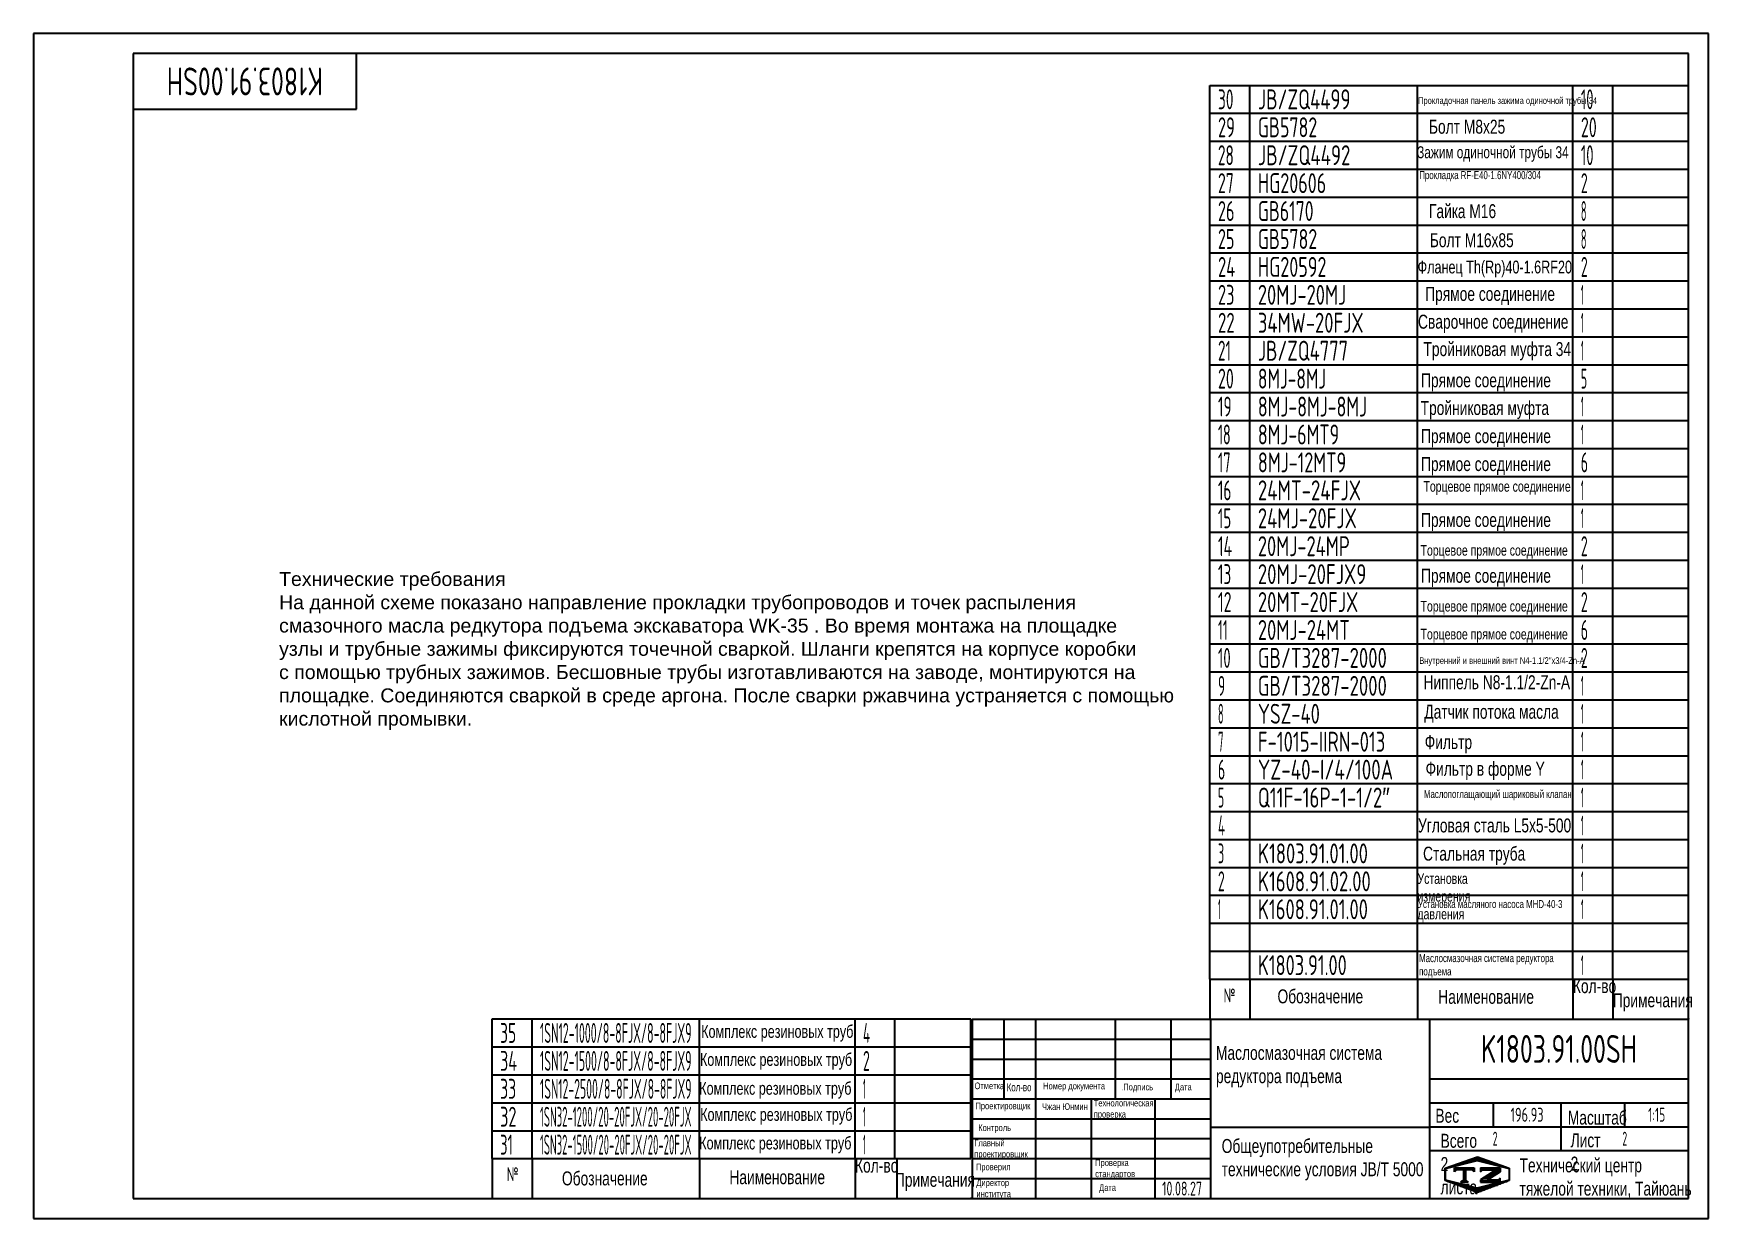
# Model space of a CAD drawing. Header units: millimetres. Extents: x 0 to 6300, y 0 to 4455.
import ezdxf
from ezdxf.enums import TextEntityAlignment as Align

# ---------------------------------------------------------------- set-up
doc = ezdxf.new("R2010")
doc.units = ezdxf.units.MM
doc.header["$LTSCALE"] = 150
doc.linetypes.add('F', pattern=[0.75, 0.5, -0.25])
for name, color, linetype in [('01', 7, 'Continuous'), ('02', 1, 'Continuous'), ('04', 2, 'F'), ('11', 3, 'Continuous'), ('THICK', 7, 'Continuous')]:
    doc.layers.add(name, color=color, linetype=linetype)
doc.styles.get("Standard").update_dxf_attribs({"font": 'isocp', "width": 0.707, "bigfont": 'intecad.shx'})

# ---------------------------------------------------------------- blocks, each defined once
blk = doc.blocks.new('*U36', base_point=(251.96, 168.31))
at = {"layer": '01'}
for p, q in [((251.96, 168.31), (251.96, 182.31)), ((195.96, 168.31), (251.96, 168.31))]:
    blk.add_line(p, q, dxfattribs=at)
blk = doc.blocks.new('*U37')
at = {"layer": '04'}
blk.add_blockref('*U36', (0, 0), dxfattribs=at)
blk = doc.blocks.new('*U38')
at = {"layer": '01'}
for points in [[(415, 292), (25, 292)], [(25, 292), (25, 5)], [(415, 5), (415, 292)], [(25, 5), (415, 5)]]:
    blk.add_lwpolyline(points, dxfattribs=at)
at = {"layer": '02'}
for points in [[(420, 297), (0, 297)], [(0, 297), (0, 0)], [(420, 0), (420, 297)], [(0, 0), (420, 0)]]:
    blk.add_lwpolyline(points, dxfattribs=at)
blk = doc.blocks.new('*U41')
at = {"layer": '01'}
for p, q in [((0, -105), (0, 0)), ((1800, -105), (1800, 0))]:
    blk.add_line(p, q, dxfattribs=at)
at = {"layer": '02'}
for p, q in [((0, 0), (150, 0)), ((150, -105), (150, 0)), ((150, 0), (780, 0)), ((780, -105), (780, 0)), ((780, 0), (1365, 0)), ((1365, -105), (1365, 0)), ((1365, 0), (1515, 0)), ((1515, -105), (1515, 0)), ((1515, 0), (1800, 0))]:
    blk.add_line(p, q, dxfattribs=at)
blk = doc.blocks.new('*U42')
at = {"layer": '01'}
for p, q in [((0, -105), (0, 0)), ((1800, -105), (1800, 0))]:
    blk.add_line(p, q, dxfattribs=at)
at = {"layer": '02'}
for p, q in [((0, 0), (150, 0)), ((150, -105), (150, 0)), ((150, 0), (780, 0)), ((780, -105), (780, 0)), ((780, 0), (1365, 0)), ((1365, -105), (1365, 0)), ((1365, 0), (1515, 0)), ((1515, -105), (1515, 0)), ((1515, 0), (1800, 0))]:
    blk.add_line(p, q, dxfattribs=at)
blk = doc.blocks.new('*U43')
at = {"layer": '01'}
for p, q in [((0, -105), (0, 0)), ((1800, -105), (1800, 0))]:
    blk.add_line(p, q, dxfattribs=at)
at = {"layer": '02'}
for p, q in [((0, 0), (150, 0)), ((150, -105), (150, 0)), ((150, 0), (780, 0)), ((780, -105), (780, 0)), ((780, 0), (1365, 0)), ((1365, -105), (1365, 0)), ((1365, 0), (1515, 0)), ((1515, -105), (1515, 0)), ((1515, 0), (1800, 0))]:
    blk.add_line(p, q, dxfattribs=at)
blk = doc.blocks.new('*U44')
at = {"layer": '01'}
for p, q in [((0, -105), (0, 0)), ((1800, -105), (1800, 0))]:
    blk.add_line(p, q, dxfattribs=at)
at = {"layer": '02'}
for p, q in [((0, 0), (150, 0)), ((150, -105), (150, 0)), ((150, 0), (780, 0)), ((780, -105), (780, 0)), ((780, 0), (1365, 0)), ((1365, -105), (1365, 0)), ((1365, 0), (1515, 0)), ((1515, -105), (1515, 0)), ((1515, 0), (1800, 0))]:
    blk.add_line(p, q, dxfattribs=at)
blk = doc.blocks.new('*U45')
at = {"layer": '01'}
for p, q in [((0, -105), (0, 0)), ((1800, -105), (1800, 0))]:
    blk.add_line(p, q, dxfattribs=at)
at = {"layer": '02'}
for p, q in [((0, 0), (150, 0)), ((150, -105), (150, 0)), ((150, 0), (780, 0)), ((780, -105), (780, 0)), ((780, 0), (1365, 0)), ((1365, -105), (1365, 0)), ((1365, 0), (1515, 0)), ((1515, -105), (1515, 0)), ((1515, 0), (1800, 0))]:
    blk.add_line(p, q, dxfattribs=at)
blk = doc.blocks.new('*U46')
at = {"layer": '01'}
for p, q in [((0, -105), (0, 0)), ((1800, -105), (1800, 0))]:
    blk.add_line(p, q, dxfattribs=at)
at = {"layer": '02'}
for p, q in [((0, 0), (150, 0)), ((150, -105), (150, 0)), ((150, 0), (780, 0)), ((780, -105), (780, 0)), ((780, 0), (1365, 0)), ((1365, -105), (1365, 0)), ((1365, 0), (1515, 0)), ((1515, -105), (1515, 0)), ((1515, 0), (1800, 0))]:
    blk.add_line(p, q, dxfattribs=at)
blk = doc.blocks.new('*U47')
at = {"layer": '01'}
for p, q in [((0, -105), (0, 0)), ((1800, -105), (1800, 0))]:
    blk.add_line(p, q, dxfattribs=at)
at = {"layer": '02'}
for p, q in [((0, 0), (150, 0)), ((150, -105), (150, 0)), ((150, 0), (780, 0)), ((780, -105), (780, 0)), ((780, 0), (1365, 0)), ((1365, -105), (1365, 0)), ((1365, 0), (1515, 0)), ((1515, -105), (1515, 0)), ((1515, 0), (1800, 0))]:
    blk.add_line(p, q, dxfattribs=at)
blk = doc.blocks.new('*U48')
at = {"layer": '01'}
for p, q in [((0, -105), (0, 0)), ((1800, -105), (1800, 0))]:
    blk.add_line(p, q, dxfattribs=at)
at = {"layer": '02'}
for p, q in [((0, 0), (150, 0)), ((150, -105), (150, 0)), ((150, 0), (780, 0)), ((780, -105), (780, 0)), ((780, 0), (1365, 0)), ((1365, -105), (1365, 0)), ((1365, 0), (1515, 0)), ((1515, -105), (1515, 0)), ((1515, 0), (1800, 0))]:
    blk.add_line(p, q, dxfattribs=at)
blk = doc.blocks.new('*U49')
at = {"layer": '01'}
for p, q in [((0, -105), (0, 0)), ((1800, -105), (1800, 0))]:
    blk.add_line(p, q, dxfattribs=at)
at = {"layer": '02'}
for p, q in [((0, 0), (150, 0)), ((150, -105), (150, 0)), ((150, 0), (780, 0)), ((780, -105), (780, 0)), ((780, 0), (1365, 0)), ((1365, -105), (1365, 0)), ((1365, 0), (1515, 0)), ((1515, -105), (1515, 0)), ((1515, 0), (1800, 0))]:
    blk.add_line(p, q, dxfattribs=at)
blk = doc.blocks.new('*U50')
at = {"layer": '01'}
for p, q in [((0, -105), (0, 0)), ((1800, -105), (1800, 0))]:
    blk.add_line(p, q, dxfattribs=at)
at = {"layer": '02'}
for p, q in [((0, 0), (150, 0)), ((150, -105), (150, 0)), ((150, 0), (780, 0)), ((780, -105), (780, 0)), ((780, 0), (1365, 0)), ((1365, -105), (1365, 0)), ((1365, 0), (1515, 0)), ((1515, -105), (1515, 0)), ((1515, 0), (1800, 0))]:
    blk.add_line(p, q, dxfattribs=at)
blk = doc.blocks.new('*U51')
at = {"layer": '01'}
for p, q in [((0, -105), (0, 0)), ((1800, -105), (1800, 0))]:
    blk.add_line(p, q, dxfattribs=at)
at = {"layer": '02'}
for p, q in [((0, 0), (150, 0)), ((150, -105), (150, 0)), ((150, 0), (780, 0)), ((780, -105), (780, 0)), ((780, 0), (1365, 0)), ((1365, -105), (1365, 0)), ((1365, 0), (1515, 0)), ((1515, -105), (1515, 0)), ((1515, 0), (1800, 0))]:
    blk.add_line(p, q, dxfattribs=at)
blk = doc.blocks.new('*U52')
at = {"layer": '01'}
for p, q in [((0, -105), (0, 0)), ((1800, -105), (1800, 0))]:
    blk.add_line(p, q, dxfattribs=at)
at = {"layer": '02'}
for p, q in [((0, 0), (150, 0)), ((150, -105), (150, 0)), ((150, 0), (780, 0)), ((780, -105), (780, 0)), ((780, 0), (1365, 0)), ((1365, -105), (1365, 0)), ((1365, 0), (1515, 0)), ((1515, -105), (1515, 0)), ((1515, 0), (1800, 0))]:
    blk.add_line(p, q, dxfattribs=at)
blk = doc.blocks.new('*U53')
at = {"layer": '01'}
for p, q in [((0, -105), (0, 0)), ((1800, -105), (1800, 0))]:
    blk.add_line(p, q, dxfattribs=at)
at = {"layer": '02'}
for p, q in [((0, 0), (150, 0)), ((150, -105), (150, 0)), ((150, 0), (780, 0)), ((780, -105), (780, 0)), ((780, 0), (1365, 0)), ((1365, -105), (1365, 0)), ((1365, 0), (1515, 0)), ((1515, -105), (1515, 0)), ((1515, 0), (1800, 0))]:
    blk.add_line(p, q, dxfattribs=at)
blk = doc.blocks.new('*U54')
at = {"layer": '01'}
for p, q in [((0, -105), (0, 0)), ((1800, -105), (1800, 0))]:
    blk.add_line(p, q, dxfattribs=at)
at = {"layer": '02'}
for p, q in [((0, 0), (150, 0)), ((150, -105), (150, 0)), ((150, 0), (780, 0)), ((780, -105), (780, 0)), ((780, 0), (1365, 0)), ((1365, -105), (1365, 0)), ((1365, 0), (1515, 0)), ((1515, -105), (1515, 0)), ((1515, 0), (1800, 0))]:
    blk.add_line(p, q, dxfattribs=at)
blk = doc.blocks.new('*U55')
at = {"layer": '01'}
for p, q in [((0, -105), (0, 0)), ((1800, -105), (1800, 0))]:
    blk.add_line(p, q, dxfattribs=at)
at = {"layer": '02'}
for p, q in [((0, 0), (150, 0)), ((150, -105), (150, 0)), ((150, 0), (780, 0)), ((780, -105), (780, 0)), ((780, 0), (1365, 0)), ((1365, -105), (1365, 0)), ((1365, 0), (1515, 0)), ((1515, -105), (1515, 0)), ((1515, 0), (1800, 0))]:
    blk.add_line(p, q, dxfattribs=at)
blk = doc.blocks.new('*U56')
at = {"layer": '01'}
for p, q in [((0, -105), (0, 0)), ((1800, -105), (1800, 0))]:
    blk.add_line(p, q, dxfattribs=at)
at = {"layer": '02'}
for p, q in [((0, 0), (150, 0)), ((150, -105), (150, 0)), ((150, 0), (780, 0)), ((780, -105), (780, 0)), ((780, 0), (1365, 0)), ((1365, -105), (1365, 0)), ((1365, 0), (1515, 0)), ((1515, -105), (1515, 0)), ((1515, 0), (1800, 0))]:
    blk.add_line(p, q, dxfattribs=at)
blk = doc.blocks.new('*U57')
at = {"layer": '01'}
for p, q in [((0, -105), (0, 0)), ((1800, -105), (1800, 0))]:
    blk.add_line(p, q, dxfattribs=at)
at = {"layer": '02'}
for p, q in [((0, 0), (150, 0)), ((150, -105), (150, 0)), ((150, 0), (780, 0)), ((780, -105), (780, 0)), ((780, 0), (1365, 0)), ((1365, -105), (1365, 0)), ((1365, 0), (1515, 0)), ((1515, -105), (1515, 0)), ((1515, 0), (1800, 0))]:
    blk.add_line(p, q, dxfattribs=at)
blk = doc.blocks.new('*U58')
at = {"layer": '01'}
for p, q in [((0, -105), (0, 0)), ((1800, -105), (1800, 0))]:
    blk.add_line(p, q, dxfattribs=at)
at = {"layer": '02'}
for p, q in [((0, 0), (150, 0)), ((150, -105), (150, 0)), ((150, 0), (780, 0)), ((780, -105), (780, 0)), ((780, 0), (1365, 0)), ((1365, -105), (1365, 0)), ((1365, 0), (1515, 0)), ((1515, -105), (1515, 0)), ((1515, 0), (1800, 0))]:
    blk.add_line(p, q, dxfattribs=at)
blk = doc.blocks.new('*U59')
at = {"layer": '01'}
for p, q in [((0, -105), (0, 0)), ((1800, -105), (1800, 0))]:
    blk.add_line(p, q, dxfattribs=at)
at = {"layer": '02'}
for p, q in [((0, 0), (150, 0)), ((150, -105), (150, 0)), ((150, 0), (780, 0)), ((780, -105), (780, 0)), ((780, 0), (1365, 0)), ((1365, -105), (1365, 0)), ((1365, 0), (1515, 0)), ((1515, -105), (1515, 0)), ((1515, 0), (1800, 0))]:
    blk.add_line(p, q, dxfattribs=at)
blk = doc.blocks.new('*U60')
at = {"layer": '01'}
for p, q in [((0, -105), (0, 0)), ((1800, -105), (1800, 0))]:
    blk.add_line(p, q, dxfattribs=at)
at = {"layer": '02'}
for p, q in [((0, 0), (150, 0)), ((150, -105), (150, 0)), ((150, 0), (780, 0)), ((780, -105), (780, 0)), ((780, 0), (1365, 0)), ((1365, -105), (1365, 0)), ((1365, 0), (1515, 0)), ((1515, -105), (1515, 0)), ((1515, 0), (1800, 0))]:
    blk.add_line(p, q, dxfattribs=at)
blk = doc.blocks.new('*U61')
at = {"layer": '01'}
for p, q in [((0, -105), (0, 0)), ((1800, -105), (1800, 0))]:
    blk.add_line(p, q, dxfattribs=at)
at = {"layer": '02'}
for p, q in [((0, 0), (150, 0)), ((150, -105), (150, 0)), ((150, 0), (780, 0)), ((780, -105), (780, 0)), ((780, 0), (1365, 0)), ((1365, -105), (1365, 0)), ((1365, 0), (1515, 0)), ((1515, -105), (1515, 0)), ((1515, 0), (1800, 0))]:
    blk.add_line(p, q, dxfattribs=at)
blk = doc.blocks.new('*U62')
at = {"layer": '01'}
for p, q in [((0, -105), (0, 0)), ((1800, -105), (1800, 0))]:
    blk.add_line(p, q, dxfattribs=at)
at = {"layer": '02'}
for p, q in [((0, 0), (150, 0)), ((150, -105), (150, 0)), ((150, 0), (780, 0)), ((780, -105), (780, 0)), ((780, 0), (1365, 0)), ((1365, -105), (1365, 0)), ((1365, 0), (1515, 0)), ((1515, -105), (1515, 0)), ((1515, 0), (1800, 0))]:
    blk.add_line(p, q, dxfattribs=at)
blk = doc.blocks.new('*U63')
at = {"layer": '01'}
for p, q in [((0, -105), (0, 0)), ((1800, -105), (1800, 0))]:
    blk.add_line(p, q, dxfattribs=at)
at = {"layer": '02'}
for p, q in [((0, 0), (150, 0)), ((150, -105), (150, 0)), ((150, 0), (780, 0)), ((780, -105), (780, 0)), ((780, 0), (1365, 0)), ((1365, -105), (1365, 0)), ((1365, 0), (1515, 0)), ((1515, -105), (1515, 0)), ((1515, 0), (1800, 0))]:
    blk.add_line(p, q, dxfattribs=at)
blk = doc.blocks.new('*U64')
at = {"layer": '01'}
for p, q in [((0, -105), (0, 0)), ((1800, -105), (1800, 0))]:
    blk.add_line(p, q, dxfattribs=at)
at = {"layer": '02'}
for p, q in [((0, 0), (150, 0)), ((150, -105), (150, 0)), ((150, 0), (780, 0)), ((780, -105), (780, 0)), ((780, 0), (1365, 0)), ((1365, -105), (1365, 0)), ((1365, 0), (1515, 0)), ((1515, -105), (1515, 0)), ((1515, 0), (1800, 0))]:
    blk.add_line(p, q, dxfattribs=at)
blk = doc.blocks.new('*U65')
at = {"layer": '01'}
for p, q in [((0, -105), (0, 0)), ((1800, -105), (1800, 0))]:
    blk.add_line(p, q, dxfattribs=at)
at = {"layer": '02'}
for p, q in [((0, 0), (150, 0)), ((150, -105), (150, 0)), ((150, 0), (780, 0)), ((780, -105), (780, 0)), ((780, 0), (1365, 0)), ((1365, -105), (1365, 0)), ((1365, 0), (1515, 0)), ((1515, -105), (1515, 0)), ((1515, 0), (1800, 0))]:
    blk.add_line(p, q, dxfattribs=at)
blk = doc.blocks.new('*U66')
at = {"layer": '01'}
for p, q in [((0, -105), (0, 0)), ((1800, -105), (1800, 0))]:
    blk.add_line(p, q, dxfattribs=at)
at = {"layer": '02'}
for p, q in [((0, 0), (150, 0)), ((150, -105), (150, 0)), ((150, 0), (780, 0)), ((780, -105), (780, 0)), ((780, 0), (1365, 0)), ((1365, -105), (1365, 0)), ((1365, 0), (1515, 0)), ((1515, -105), (1515, 0)), ((1515, 0), (1800, 0))]:
    blk.add_line(p, q, dxfattribs=at)
blk = doc.blocks.new('*U67')
at = {"layer": '01'}
for p, q in [((0, -105), (0, 0)), ((1800, -105), (1800, 0))]:
    blk.add_line(p, q, dxfattribs=at)
at = {"layer": '02'}
for p, q in [((0, 0), (150, 0)), ((150, -105), (150, 0)), ((150, 0), (780, 0)), ((780, -105), (780, 0)), ((780, 0), (1365, 0)), ((1365, -105), (1365, 0)), ((1365, 0), (1515, 0)), ((1515, -105), (1515, 0)), ((1515, 0), (1800, 0))]:
    blk.add_line(p, q, dxfattribs=at)
blk = doc.blocks.new('*U68')
at = {"layer": '01'}
for p, q in [((0, -105), (0, 0)), ((1800, -105), (1800, 0))]:
    blk.add_line(p, q, dxfattribs=at)
at = {"layer": '02'}
for p, q in [((0, 0), (150, 0)), ((150, -105), (150, 0)), ((150, 0), (780, 0)), ((780, -105), (780, 0)), ((780, 0), (1365, 0)), ((1365, -105), (1365, 0)), ((1365, 0), (1515, 0)), ((1515, -105), (1515, 0)), ((1515, 0), (1800, 0))]:
    blk.add_line(p, q, dxfattribs=at)
blk = doc.blocks.new('*U69')
at = {"layer": '01'}
for p, q in [((0, -105), (0, 0)), ((1800, -105), (1800, 0))]:
    blk.add_line(p, q, dxfattribs=at)
at = {"layer": '02'}
for p, q in [((0, 0), (150, 0)), ((150, -105), (150, 0)), ((150, 0), (780, 0)), ((780, -105), (780, 0)), ((780, 0), (1365, 0)), ((1365, -105), (1365, 0)), ((1365, 0), (1515, 0)), ((1515, -105), (1515, 0)), ((1515, 0), (1800, 0))]:
    blk.add_line(p, q, dxfattribs=at)
blk = doc.blocks.new('*U70')
at = {"layer": '01'}
for p, q in [((0, -105), (0, 0)), ((1800, -105), (1800, 0))]:
    blk.add_line(p, q, dxfattribs=at)
at = {"layer": '02'}
for p, q in [((0, 0), (150, 0)), ((150, -105), (150, 0)), ((150, 0), (780, 0)), ((780, -105), (780, 0)), ((780, 0), (1365, 0)), ((1365, -105), (1365, 0)), ((1365, 0), (1515, 0)), ((1515, -105), (1515, 0)), ((1515, 0), (1800, 0))]:
    blk.add_line(p, q, dxfattribs=at)
blk = doc.blocks.new('*U71')
at = {"layer": '01'}
for p, q in [((0, -105), (0, 0)), ((1800, -105), (1800, 0))]:
    blk.add_line(p, q, dxfattribs=at)
at = {"layer": '02'}
for p, q in [((0, 0), (150, 0)), ((150, -105), (150, 0)), ((150, 0), (780, 0)), ((780, -105), (780, 0)), ((780, 0), (1365, 0)), ((1365, -105), (1365, 0)), ((1365, 0), (1515, 0)), ((1515, -105), (1515, 0)), ((1515, 0), (1800, 0))]:
    blk.add_line(p, q, dxfattribs=at)
blk = doc.blocks.new('*U72')
at = {"layer": '01'}
for p, q in [((0, -105), (0, 0)), ((0, 0), (150, 0)), ((150, 0), (780, 0)), ((780, 0), (1365, 0)), ((1365, 0), (1515, 0)), ((1515, 0), (1800, 0)), ((1800, -105), (1800, 0))]:
    blk.add_line(p, q, dxfattribs=at)
at = {"layer": '02'}
for p, q in [((150, -105), (150, 0)), ((780, -105), (780, 0)), ((1365, -105), (1365, 0)), ((1515, -105), (1515, 0))]:
    blk.add_line(p, q, dxfattribs=at)
blk = doc.blocks.new('*U75')
at = {"layer": '01'}
for p, q in [((0, -105), (0, 0)), ((1800, -105), (1800, 0))]:
    blk.add_line(p, q, dxfattribs=at)
at = {"layer": '02'}
for p, q in [((0, 0), (150, 0)), ((150, -105), (150, 0)), ((150, 0), (780, 0)), ((780, -105), (780, 0)), ((780, 0), (1365, 0)), ((1365, -105), (1365, 0)), ((1365, 0), (1515, 0)), ((1515, -105), (1515, 0)), ((1515, 0), (1800, 0))]:
    blk.add_line(p, q, dxfattribs=at)
blk = doc.blocks.new('*U76')
at = {"layer": '01'}
for p, q in [((0, -105), (0, 0)), ((1800, -105), (1800, 0))]:
    blk.add_line(p, q, dxfattribs=at)
at = {"layer": '02'}
for p, q in [((0, 0), (150, 0)), ((150, -105), (150, 0)), ((150, 0), (780, 0)), ((780, -105), (780, 0)), ((780, 0), (1365, 0)), ((1365, -105), (1365, 0)), ((1365, 0), (1515, 0)), ((1515, -105), (1515, 0)), ((1515, 0), (1800, 0))]:
    blk.add_line(p, q, dxfattribs=at)
blk = doc.blocks.new('*U77')
at = {"layer": '01'}
for p, q in [((0, -105), (0, 0)), ((1800, -105), (1800, 0))]:
    blk.add_line(p, q, dxfattribs=at)
at = {"layer": '02'}
for p, q in [((0, 0), (150, 0)), ((150, -105), (150, 0)), ((150, 0), (780, 0)), ((780, -105), (780, 0)), ((780, 0), (1365, 0)), ((1365, -105), (1365, 0)), ((1365, 0), (1515, 0)), ((1515, -105), (1515, 0)), ((1515, 0), (1800, 0))]:
    blk.add_line(p, q, dxfattribs=at)
blk = doc.blocks.new('*U78')
at = {"layer": '01'}
for p, q in [((0, -105), (0, 0)), ((1800, -105), (1800, 0))]:
    blk.add_line(p, q, dxfattribs=at)
at = {"layer": '02'}
for p, q in [((0, 0), (150, 0)), ((150, -105), (150, 0)), ((150, 0), (780, 0)), ((780, -105), (780, 0)), ((780, 0), (1365, 0)), ((1365, -105), (1365, 0)), ((1365, 0), (1515, 0)), ((1515, -105), (1515, 0)), ((1515, 0), (1800, 0))]:
    blk.add_line(p, q, dxfattribs=at)
blk = doc.blocks.new('*U79')
at = {"layer": '01'}
for p, q in [((0, -105), (0, 0)), ((0, 0), (150, 0)), ((150, 0), (780, 0)), ((780, 0), (1365, 0)), ((1365, 0), (1515, 0)), ((1515, 0), (1800, 0)), ((1800, -105), (1800, 0))]:
    blk.add_line(p, q, dxfattribs=at)
at = {"layer": '02'}
for p, q in [((150, -105), (150, 0)), ((780, -105), (780, 0)), ((1365, -105), (1365, 0)), ((1515, -105), (1515, 0))]:
    blk.add_line(p, q, dxfattribs=at)
blk = doc.blocks.new('*X83')
at = {"color": 0}
for p, q in [((127.06, 7.8), (132.06, 7.8)), ((127.06, 7.5), (132.06, 7.5)), ((127.06, 7.2), (127.32, 7.2)), ((127.84, 5.4), (129.64, 5.4)), ((128.3, 5.7), (130.1, 5.7)), ((128.77, 6), (130.57, 6)), ((129.23, 6.3), (131.04, 6.3)), ((129.7, 6.6), (131.51, 6.6)), ((130.16, 6.9), (131.98, 6.9)), ((130.62, 7.2), (132.06, 7.2))]:
    blk.add_line(p, q, dxfattribs=at)
blk = doc.blocks.new('*X84')
at = {"color": 0}
for p, q in [((127.06, 4.8), (132.06, 4.8)), ((127.06, 4.5), (132.06, 4.5)), ((131.84, 5.1), (132.06, 5.1))]:
    blk.add_line(p, q, dxfattribs=at)
blk = doc.blocks.new('*X82')
at = {"color": 0}
for p, q in [((122.34, 4.5), (123.72, 4.5)), ((122.82, 4.8), (123.24, 4.8))]:
    blk.add_line(p, q, dxfattribs=at)
blk = doc.blocks.new('*X81')
at = {"color": 0}
for p, q in [((120.53, 7.8), (125.53, 7.8)), ((120.53, 7.5), (125.53, 7.5)), ((120.53, 7.2), (120.79, 7.2)), ((125.27, 7.2), (125.53, 7.2))]:
    blk.add_line(p, q, dxfattribs=at)
blk = doc.blocks.new('*X80')
at = {"color": 0}
for p, q in [((120.66, 8.7), (121.92, 8.7)), ((121.52, 9), (123.12, 9)), ((122.38, 9.3), (124.32, 9.3)), ((123.24, 9.6), (125.52, 9.6)), ((124.1, 9.9), (128.52, 9.9)), ((124.97, 10.2), (127.67, 10.2)), ((125.83, 10.5), (126.82, 10.5)), ((127.02, 9.6), (129.37, 9.6)), ((128.22, 9.3), (130.22, 9.3)), ((129.42, 9), (131.07, 9)), ((130.62, 8.7), (131.92, 8.7)), ((118.22, 7.8), (118.32, 7.8)), ((118.22, 7.5), (118.27, 7.5)), ((118.22, 7.2), (118.27, 7.2)), ((118.22, 6.9), (118.27, 6.9)), ((118.22, 6.6), (118.27, 6.6)), ((118.22, 6.3), (118.27, 6.3)), ((118.22, 6), (118.27, 6)), ((118.22, 5.7), (118.27, 5.7)), ((118.22, 5.4), (118.27, 5.4)), ((118.22, 5.1), (118.27, 5.1)), ((118.22, 4.8), (118.27, 4.8)), ((118.79, 4.5), (119.42, 4.5)), ((118.94, 8.1), (119.52, 8.1)), ((119.8, 8.4), (120.72, 8.4)), ((131.82, 8.4), (132.77, 8.4)), ((133.02, 8.1), (133.62, 8.1)), ((133.12, 4.5), (133.76, 4.5)), ((134.22, 7.8), (134.32, 7.8)), ((134.27, 7.5), (134.32, 7.5)), ((134.27, 7.2), (134.32, 7.2)), ((134.27, 6.9), (134.32, 6.9)), ((134.27, 6.6), (134.32, 6.6)), ((134.27, 6.3), (134.32, 6.3)), ((134.27, 6), (134.32, 6)), ((134.27, 5.7), (134.32, 5.7)), ((134.27, 5.4), (134.32, 5.4)), ((134.27, 5.1), (134.32, 5.1)), ((134.27, 4.8), (134.32, 4.8)), ((119.61, 4.2), (120.62, 4.2)), ((120.43, 3.9), (121.82, 3.9)), ((121.26, 3.6), (123.02, 3.6)), ((122.08, 3.3), (124.22, 3.3)), ((122.91, 3), (125.42, 3)), ((123.73, 2.7), (128.89, 2.7)), ((124.55, 2.4), (128.07, 2.4)), ((125.38, 2.1), (127.26, 2.1)), ((126.2, 1.8), (126.45, 1.8)), ((127.12, 3), (129.7, 3)), ((128.32, 3.3), (130.51, 3.3)), ((129.52, 3.6), (131.32, 3.6)), ((130.72, 3.9), (132.14, 3.9)), ((131.92, 4.2), (132.95, 4.2))]:
    blk.add_line(p, q, dxfattribs=at)

msp = doc.modelspace()

# ---------------------------------------------------------------- linework, layer by layer
at = {"layer": '01'}
for p, q in [((4425, 900), (4425, 749.2)), ((1725, 225), (1725, 75))]:
    msp.add_line(p, q, dxfattribs=at)
at = {"layer": '01', "color": 1}
for p, q in [((4425, 900), (6225, 900)), ((4575, 900), (4575, 749.2)), ((5205, 900), (5205, 749.2)), ((5790, 900), (5790, 749.2)), ((5940, 900), (5940, 749.2)), ((1725, 225), (3525, 225)), ((1875, 225), (1875, 74.2)), ((2505, 225), (2505, 74.2)), ((3090, 225), (3090, 74.2)), ((3247, 225), (3247, 74.2))]:
    msp.add_line(p, q, dxfattribs=at)
at = {"layer": '01'}
for p in [(6225, 750), (3525, 75)]:
    msp.add_point(p, dxfattribs=at)
at = {"layer": 'THICK'}
for p, q in [((3530.6, 749.2), (3530.6, 75.6)), ((3530.6, 749.2), (6225, 749.2)), ((3650.3, 748.8), (3650.3, 749.2)), ((3650.4, 449.8), (3650.4, 749.2)), ((3770.1, 75.6), (3770.1, 749.2)), ((4069.5, 449.8), (4069.5, 749.2)), ((4279.1, 449.8), (4279.1, 749.2)), ((4428.7, 75.6), (4428.7, 749.2)), ((5252, 75.6), (5252, 749.2)), ((6225, 75.6), (6225, 749.2)), ((3530.6, 524.6), (4428.7, 524.6)), ((5252, 524.6), (6225, 524.6)), ((3530.6, 449.8), (4428.7, 449.8)), ((3979.7, 75.6), (3979.7, 449.8)), ((4219.2, 75.6), (4219.2, 449.8)), ((5252, 434.8), (6225, 434.8)), ((5491.5, 345), (5491.5, 434.8)), ((5746, 255.2), (5746, 434.8)), ((5985.5, 345), (5985.5, 434.8)), ((4428.7, 343.7), (5252, 343.7)), ((5252, 345), (6225, 345)), ((5252, 255.2), (6225, 255.2)), ((3530.6, 75.6), (6225, 75.6))]:
    msp.add_line(p, q, dxfattribs=at)
at = {"layer": 'THICK', "color": 3}
for p, q in [((3530.6, 674.3), (4428.7, 674.3)), ((3530.6, 599.5), (4428.7, 599.5)), ((3530.6, 375), (4428.7, 375)), ((3530.6, 300.1), (4428.7, 300.1)), ((3530.6, 225.3), (4428.7, 225.3)), ((5309.7, 189.4), (5431, 231.7)), ((5309.7, 142.4), (5309.7, 189.4)), ((5310.5, 188.5), (5430.2, 218.4)), ((5344.3, 175.9), (5344.3, 190.8)), ((5344.3, 190.8), (5419.1, 190.8)), ((5419.1, 190.8), (5419.1, 175.9)), ((5430.2, 218.4), (5550, 188.5)), ((5431, 231.7), (5550.8, 189.4)), ((5442.1, 190.8), (5442.1, 175.9)), ((5442.1, 190.8), (5516.9, 190.8)), ((5516.9, 190.8), (5516.9, 175.9)), ((5550.8, 189.4), (5550.8, 142.4)), ((3530.6, 150.4), (4428.7, 150.4)), ((5431, 98.2), (5309.7, 142.4)), ((5310.5, 143.6), (5310.5, 188.5)), ((5430.2, 113.6), (5310.5, 143.6)), ((5351.8, 183.3), (5344.3, 175.9)), ((5411.7, 183.3), (5351.8, 183.3)), ((5381.7, 145.8), (5367.2, 136.7)), ((5367.2, 136.7), (5381.7, 136.7)), ((5378.4, 183.4), (5378.4, 142.4)), ((5381.7, 183.4), (5381.7, 142.4)), ((5381.7, 145.8), (5396.2, 136.7)), ((5396.2, 136.7), (5381.7, 136.7)), ((5385.5, 183.4), (5385.5, 142.4)), ((5419.1, 175.9), (5411.7, 183.3)), ((5550, 143.6), (5430.2, 113.6)), ((5550.8, 142.4), (5431, 98.2)), ((5442.1, 175.9), (5449.5, 183.3)), ((5501, 183.3), (5442.1, 145.2)), ((5442.1, 145.2), (5442.1, 136.7)), ((5442.1, 136.7), (5516.9, 136.7)), ((5449.5, 183.3), (5501, 183.3)), ((5478.6, 151.5), (5467.1, 144.1)), ((5509.4, 144.1), (5467.1, 144.1)), ((5516.9, 176), (5478.6, 151.5)), ((5516.9, 151.6), (5509.4, 144.1)), ((5516.9, 136.7), (5516.9, 151.6)), ((5550, 188.5), (5550, 143.6))]:
    msp.add_line(p, q, dxfattribs=at)
for p in [(3530.6, 150.4), (3530.6, 75.6)]:
    msp.add_point(p, dxfattribs=at)

# ---------------------------------------------------------------- block references
at = {"layer": '01', "xscale": 15, "yscale": 15, "zscale": 15}
msp.add_blockref('*U38', (0, 0), dxfattribs=at)
at = {"layer": '01', "xscale": 15, "yscale": 15}
msp.add_blockref('*U37', (1215, 4170), dxfattribs=at)
at = {"layer": '01'}
for name, p in [('*U72', (4425, 4260)), ('*U71', (4425, 4155)), ('*U70', (4425, 4050)), ('*U69', (4425, 3945)), ('*U68', (4425, 3840)), ('*U67', (4425, 3735)), ('*U66', (4425, 3630)), ('*U65', (4425, 3525)), ('*U64', (4425, 3420)), ('*U63', (4425, 3315)), ('*U62', (4425, 3210)), ('*U61', (4425, 3105)), ('*U60', (4425, 3000)), ('*U59', (4425, 2895)), ('*U58', (4425, 2790)), ('*U57', (4425, 2685)), ('*U56', (4425, 2580)), ('*U55', (4425, 2475)), ('*U54', (4425, 2370)), ('*U53', (4425, 2265)), ('*U52', (4425, 2160)), ('*U51', (4425, 2055)), ('*U50', (4425, 1950)), ('*U49', (4425, 1845)), ('*U48', (4425, 1740)), ('*U47', (4425, 1635)), ('*U46', (4425, 1530)), ('*U45', (4425, 1425)), ('*U44', (4425, 1320)), ('*U43', (4425, 1215)), ('*U42', (4425, 1110)), ('*U41', (4425, 1005)), ('*U79', (1725, 750)), ('*U78', (1725, 645)), ('*U77', (1725, 540)), ('*U76', (1725, 435)), ('*U75', (1725, 330))]:
    msp.add_blockref(name, p, dxfattribs=at)
at = {"layer": 'THICK', "color": 3, "xscale": 14.96880000000965, "yscale": 14.96880000000897, "zscale": 14.96880000000908}
for name in ['*X80', '*X81', '*X82', '*X83', '*X84']:
    msp.add_blockref(name, (3540.1, 71.9), dxfattribs=at)

# ---------------------------------------------------------------- texts
at = {"layer": '01', "attachment_point": 1}
for s, insert, char_height in [('{\\fArial|b0|i0|c204|p34;\\C3;Прокладочная панель зажима одиночной трубы 34}', (5207.7, 4215.3), 25), ('{\\fArial|b0|i0|c204|p34;\\C3;Болт М8х25}', (5248.6, 4130.9), 52.5), ('{\\fArial|b0|i0|c204|p34;\\C3;Зажим одиночной трубы 34}', (5204.2, 4031.1), 45), ('{\\fArial|b0|i0|c204|p34;\\C3;Прокладка \\fArial|b0|i0|c0|p34;RF-E40-1.6NY400/304}', (5212.1, 3937.6), 30), ('{\\fArial|b0|i0|c204|p34;\\C3;Гайка М16}', (5248.6, 3813.4), 52.5), ('{\\fArial|b0|i0|c204|p34;\\C3;Болт М16х85}', (5251.8, 3704.1), 52.5), ('{\\fArial|b0|i0|c204|p34;\\C3;Фланец \\fArial|b0|i0|c0|p34;Th(Rp)40-1.6RF20}', (5205.8, 3601.1), 48), ('{\\fArial|b0|i0|c204|p34;\\C3;Прямое соединение}', (5234.3, 3502.4), 52.5), ('{\\fArial|b0|i0|c204|p34;\\C3;Сварочное соединение}', (5207.4, 3397.8), 52.5), ('{\\fArial|b0|i0|c204|p34;\\C3;Тройниковая муфта 34}', (5228, 3294.8), 52.5), ('{\\fArial|b0|i0|c204|p34;\\C3;Прямое соединение}', (5218.8, 3177.6), 52.5), ('{\\fArial|b0|i0|c204|p34;\\C3;Тройниковая муфта }', (5217.3, 3073.4), 52.5), ('{\\fArial|b0|i0|c204|p34;\\C3;Прямое соединение}', (5218.8, 2967.6), 52.5), ('{\\fArial|b0|i0|c204|p34;\\C3;Прямое соединение}', (5218.8, 2862.6), 52.5), ('{\\fArial|b0|i0|c204|p34;\\C3;Торцевое прямое соединение}', (5228, 2772.4), 40), ('{\\fArial|b0|i0|c204|p34;\\C3;Прямое соединение}', (5218.8, 2652.6), 52.5), ('{\\fArial|b0|i0|c204|p34;\\C3;Торцевое прямое соединение}', (5217, 2532), 40), ('{\\fArial|b0|i0|c204|p34;\\W1;\\C3;Технические требования\\PНа данной схеме показано направление прокладки трубопроводов и точек распыления\\Pсмазочного масла редкутора подъема экскаватора \\fArial|b0|i0|c0|p34;WK-35\\fArial|b0|i0|c204|p34; . Во время монтажа на площадке \\fArial|b0|i0|c0|p34;\\P\\fArial|b0|i0|c204|p34;узлы и трубные\\fArial|b0|i0|c0|p34; \\fArial|b0|i0|c204|p34;зажимы фиксируются точечной сваркой. Шланги крепятся на корпусе коробки \\fArial|b0|i0|c0|p34;\\P\\fArial|b0|i0|c204|p34;с помощью\\fArial|b0|i0|c0|p34; \\fArial|b0|i0|c204|p34;трубных зажимов. Бесшовные трубы изготавливаются на заводе, монтируются на \\fArial|b0|i0|c0|p34;\\P\\fArial|b0|i0|c204|p34;площадке.\\fArial|b0|i0|c0|p34; \\fArial|b0|i0|c204|p34;Соединяются сваркой в среде аргона. После сварки ржавчина устраняется с помощью\\Pкислотной промывки.}', (923.7, 2430.5), 52.5), ('{\\fArial|b0|i0|c204|p34;\\C3;Прямое соединение}', (5218.8, 2442.6), 52.5), ('{\\fArial|b0|i0|c204|p34;\\C3;Торцевое прямое соединение}', (5217, 2322), 40), ('{\\fArial|b0|i0|c204|p34;\\C3;Торцевое прямое соединение}', (5217, 2217), 40), ("{\\fArial|b0|i0|c204|p34;\\C3;Внутренний и внешний винт \\fArial|b0|i0|c0|p34;N4-1.1/2''x3/4-Zn-A}", (5212.1, 2110.1), 25), ('{\\fArial|b0|i0|c204|p34;\\C3;Ниппель \\fArial|b0|i0|c0|p34;N8-1.1/2-Zn-A}', (5228, 2042.3), 52.5), ('{\\fArial|b0|i0|c204|p34;\\C3;Датчик потока масла}', (5231.2, 1931.4), 52.5), ('{\\fArial|b0|i0|c204|p34;\\C3;Фильтр}', (5232.7, 1817.3), 52.5), ('{\\fArial|b0|i0|c204|p34;\\C3;Фильтр в форме \\fArial|b0|i0|c0|p34;Y}', (5235.9, 1716.9), 52.5), ('{\\fArial|b0|i0|c204|p34;\\C3;Маслопоглащающий шариковый клапан}', (5229.6, 1610.7), 30), ('{\\fArial|b0|i0|c204|p34;\\C3;Угловая сталь \\fArial|b0|i0|c0|p34;L5x5-500}', (5207.4, 1504), 52.5), ('{\\fArial|b0|i0|c204|p34;\\C3;Стальная труба}', (5226.4, 1397.8), 52.5), ('{\\fArial|b0|i0|c204|p34;\\C3;Установка масляного насоса \\fArial|b0|i0|c0|p34;MHD-40-3}', (5207.1, 1197.1), 30), ('{\\fArial|b0|i0|c204|p34;\\C3;Маслосмазочная система редуктора \\Pподъема}', (5211.6, 993.8), 30), ('{\\fArial|b0|i0|c204|p34;Кол-во}', (5790, 900), 52.5), ('{\\Fisocp,intecad|c204;№}', (4476.2, 864.9), 52.5), ('{\\fArial|b0|i0|c204|p34;\\C3;Комплекс резиновых труб}', (2511.3, 727.1), 48), ('{\\fArial|b0|i0|c204|p34;\\C3;Маслосмазочная система \\Pредуктора подъема}', (4447.5, 648.9), 52.5), ('{\\fArial|b0|i0|c204|p34;\\C3;Комплекс резиновых труб}', (2506.7, 621.7), 48), ('{\\fArial|b0|i0|c204|p34;\\C3;Комплекс резиновых труб}', (2504.1, 513.3), 48), ('{\\fArial|b0|i0|c204|p34;Отметка}', (3539.5, 511.2), 25), ('{\\fArial|b0|i0|c204|p34;Кол-во}', (3660.5, 508.4), 30), ('{\\fArial|b0|i0|c204|p34;Номер документа}', (3797.4, 510.6), 25), ('{\\Fisocp,intecad|c204;.\\fArial|b0|i0|c204|p34;Подпись}', (4093.1, 506.8), 25), ('{\\fArial|b0|i0|c204|p34;Дата}', (4292.8, 506.8), 25), ('{\\fArial|b0|i0|c204|p34;Технологическая\\Pпроверка}', (3987.9, 446.3), 25), ('{\\fArial|b0|i0|c204|p34;\\C3;Комплекс резиновых труб}', (2507.6, 415.1), 48), ('{\\fArial|b0|i0|c204|p34;\\C3;Чжан Юнмин}', (3793.4, 433.2), 25), ('{\\fArial|b0|i0|c204|p34;Вес}', (5272.8, 412.5), 52.5), ('{\\fArial|b0|i0|c204|p34;Масштаб}', (5770.8, 405.4), 52.5), ('{\\fArial|b0|i0|c204|p34;Контроль}', (3553.4, 353.6), 25), ('{\\fArial|b0|i0|c204|p34;\\C3;Комплекс резиновых труб}', (2504, 307.6), 48), ('{\\fArial|b0|i0|c204|p34;Общеупотребительные\\Pтехнические условия \\fArial|b0|i0|c0|p34;JB/T 5000}', (4469, 298.8), 52.5), ('{\\fArial|b0|i0|c204|p34;Кол-во}', (3090, 225), 52.5), ('{\\fArial|b0|i0|c204|p34;Проверил}', (3544.7, 206.3), 25), ('{\\fArial|b0|i0|c204|p34;Проверка\\Pстандартов}', (3993.1, 222.1), 25), ('{\\fArial|b0|i0|c204|p34;Технический центр\\Pтяжелой техники, Тайюань}', (5589.4, 226), 52.5), ('{\\fArial|b0|i0|c204|p34;Обозначение}', (1987.6, 177), 52.5), ('{\\fArial|b0|i0|c204|p34;Наименование}', (2617.4, 181.5), 52.5), ('{\\fArial|b0|i0|c204|p34;Примечания}', (3240, 171.6), 52.5), ('{\\fArial|b0|i0|c204|p34;Директор\\Pинститута}', (3546.4, 146.8), 25), ('{\\fArial|b0|i0|c204|p34;Дата}', (4008, 128.4), 25)]:
    msp.add_mtext(s, dxfattribs=dict(at, insert=insert, char_height=char_height))
for s, insert, char_height, width in [('{\\fArial|b0|i0|c204|p34;\\C3;Установка измерения давления}', (5205.3, 1298), 40, 1.586), ('{\\fArial|b0|i0|c204|p34;Обозначение}', (4678.9, 861.4), 52.5, 1.778), ('{\\fArial|b0|i0|c204|p34;Наименование}', (5283.6, 859.6), 52.5, 1.778), ('{\\fArial|b0|i0|c204|p34;Примечания}', (5940, 846.6), 52.5, 6.952), ('{\\fArial|b0|i0|c204|p34;Проектировщик}', (3542.9, 435.8), 25, 0.876), ('{\\fArial|b0|i0|c204|p34;Всего 2 листа}', (5292.4, 318.4), 52.5, 1.778), ('{\\fArial|b0|i0|c204|p34;Лист 2}', (5781.4, 320.1), 52.5, 1.778), ('{\\fArial|b0|i0|c204|p34;Главный\\Pпроектировщик}', (3538.5, 296.4), 25, 0.876), ('{\\Fisocp,intecad|c204;№}', (1779.9, 192.8), 52.5, 4.514)]:
    msp.add_mtext(s, dxfattribs=dict(at, insert=insert, char_height=char_height, width=width))
at = {"layer": '11', "width": 0.69384}
msp.add_text('K1803.91.00SH', height=105, rotation=180, dxfattribs=at).set_placement((1088.5, 4327.5), (501.5, 4327.5), align=Align.FIT)
at = {"layer": '11'}
for s, height, width, p, p2 in [('30', 75, 0.622213, (4455, 4170), (4513.4, 4170)), ('JB/ZQ4499', 75, 0.691231, (4605, 4170), (4953.6, 4170)), ('10', 75, 0.606076, (5820, 4170), (5867.8, 4170)), ('29', 75, 0.640341, (4455, 4065), (4518.5, 4065)), ('GB5782', 75, 0.690888, (4605, 4065), (4828.3, 4065)), ('20', 75, 0.636567, (5820, 4065), (5879.7, 4065)), ('28', 75, 0.636523, (4455, 3960), (4514.7, 3960)), ('JB/ZQ4492', 75, 0.691204, (4605, 3960), (4953, 3960)), ('10', 75, 0.606076, (5820, 3960), (5867.8, 3960)), ('27', 75, 0.636523, (4455, 3855), (4514.7, 3855)), ('HG20606', 75, 0.685788, (4605, 3855), (4862.2, 3855)), ('2', 75, 0.562593, (5820, 3855), (5845.7, 3855)), ('26', 75, 0.639213, (4455, 3750), (4517.3, 3750)), ('GB6170', 75, 0.689857, (4605, 3750), (4814.6, 3750)), ('8', 75, 0.514182, (5820, 3750), (5841.2, 3750)), ('25', 75, 0.638783, (4455, 3645), (4516.9, 3645)), ('GB5782', 75, 0.690888, (4605, 3645), (4828.3, 3645)), ('8', 75, 0.514182, (5820, 3645), (5841.2, 3645)), ('24', 75, 0.641743, (4455, 3540), (4520, 3540)), ('HG20592', 75, 0.685847, (4605, 3540), (4862.9, 3540)), ('2', 75, 0.562593, (5820, 3540), (5845.7, 3540)), ('23', 75, 0.638783, (4455, 3435), (4516.9, 3435)), ('20MJ-20MJ', 75, 0.693216, (4605, 3435), (4937.3, 3435)), ('1', 75, 0.404, (5820, 3435), (5830.6, 3435)), ('22', 75, 0.639754, (4455, 3330), (4517.9, 3330)), ('34MW-20FJX', 75, 0.693137, (4605, 3330), (5002.7, 3330)), ('1', 75, 0.404, (5820, 3330), (5830.6, 3330)), ('21', 75, 0.623098, (4455, 3225), (4504.1, 3225)), ('JB/ZQ4777', 75, 0.690809, (4605, 3225), (4944.4, 3225)), ('1', 75, 0.404, (5820, 3225), (5830.6, 3225)), ('20', 75, 0.636567, (4455, 3120), (4514.7, 3120)), ('8MJ-8MJ', 75, 0.685754, (4605, 3120), (4861.7, 3120)), ('5', 75, 0.527686, (5820, 3120), (5843.4, 3120)), ('19', 75, 0.612447, (4455, 3015), (4506.5, 3015)), ('8MJ-8MJ-8MJ', 75, 0.693561, (4605, 3015), (5015.5, 3015)), ('1', 75, 0.404, (5820, 3015), (5830.6, 3015)), ('18', 75, 0.606, (4455, 2910), (4502.7, 2910)), ('8MJ-6MT9', 75, 0.689091, (4605, 2910), (4911, 2910)), ('1', 75, 0.404, (5820, 2910), (5830.6, 2910)), ('17', 75, 0.606, (4455, 2805), (4502.7, 2805)), ('8MJ-12MT9', 75, 0.690485, (4605, 2805), (4937.6, 2805)), ('6', 75, 0.600695, (5820, 2805), (5847, 2805)), ('16', 75, 0.610556, (4455, 2700), (4505.4, 2700)), ('24MT-24FJX', 75, 0.695175, (4605, 2700), (4993.4, 2700)), ('1', 75, 0.404, (5820, 2700), (5830.6, 2700)), ('15', 75, 0.609833, (4455, 2595), (4504.9, 2595)), ('24MJ-20FJX', 75, 0.694679, (4605, 2595), (4977.5, 2595)), ('1', 75, 0.404, (5820, 2595), (5830.6, 2595)), ('14', 75, 0.614783, (4455, 2490), (4508, 2490)), ('20MJ-24MP', 75, 0.693752, (4605, 2490), (4951, 2490)), ('2', 75, 0.562593, (5820, 2490), (5845.7, 2490)), ('13', 75, 0.609833, (4455, 2385), (4504.9, 2385)), ('20MJ-20FJX9', 75, 0.695737, (4605, 2385), (5013.1, 2385)), ('1', 75, 0.404, (5820, 2385), (5830.6, 2385)), ('12', 75, 0.611465, (4455, 2280), (4505.9, 2280)), ('20MT-20FJX', 75, 0.694849, (4605, 2280), (4982.8, 2280)), ('2', 75, 0.562593, (5820, 2280), (5845.7, 2280)), ('11', 75, 0.582235, (4455, 2175), (4492.1, 2175)), ('20MJ-24MT', 75, 0.693752, (4605, 2175), (4951, 2175)), ('6', 75, 0.600695, (5820, 2175), (5847, 2175)), ('10', 75, 0.606076, (4455, 2070), (4502.8, 2070)), ('GB/T3287-2000', 75, 0.699493, (4605, 2070), (5090.3, 2070)), ('2', 75, 0.562593, (5820, 2070), (5845.7, 2070)), ('9', 75, 0.579528, (4455, 1965), (4482, 1965)), ('GB/T3287-2000', 75, 0.699493, (4605, 1965), (5090.3, 1965)), ('1', 75, 0.404, (5820, 1965), (5830.6, 1965)), ('8', 75, 0.514182, (4455, 1860), (4476.2, 1860)), ('YSZ-40', 75, 0.683696, (4605, 1860), (4838.4, 1860)), ('1', 75, 0.404, (5820, 1860), (5830.6, 1860)), ('7', 75, 0.514182, (4455, 1755), (4476.2, 1755)), ('F-1015-IIRN-013', 75, 0.695462, (4605, 1755), (5084.4, 1755)), ('1', 75, 0.404, (5820, 1755), (5830.6, 1755)), ('6', 75, 0.600695, (4455, 1650), (4482, 1650)), ('YZ-40-I/4/100A', 75, 0.696123, (4605, 1650), (5114, 1650)), ('1', 75, 0.404, (5820, 1650), (5830.6, 1650)), ('5', 75, 0.527686, (4455, 1545), (4478.4, 1545)), ('Q11F-16P-1-1/2″', 75, 0.695849, (4605, 1545), (5101.3, 1545)), ('1', 75, 0.404, (5820, 1545), (5830.6, 1545)), ('4', 75, 0.543846, (4455, 1440), (4481.5, 1440)), ('1', 75, 0.404, (5820, 1440), (5830.6, 1440)), ('3', 75, 0.527686, (4455, 1335), (4478.4, 1335)), ('K1803.91.01.00', 75, 0.693676, (4605, 1335), (5019.1, 1335)), ('1', 75, 0.404, (5820, 1335), (5830.6, 1335)), ('2', 75, 0.562593, (4455, 1230), (4480.7, 1230)), ('K1608.91.02.00', 75, 0.694003, (4605, 1230), (5029.7, 1230)), ('1', 75, 0.404, (5820, 1230), (5830.6, 1230)), ('1', 75, 0.404, (4455, 1125), (4465.6, 1125)), ('K1608.91.01.00', 75, 0.693676, (4605, 1125), (5019.1, 1125)), ('1', 75, 0.404, (5820, 1125), (5830.6, 1125)), ('K1803.91.00', 75, 0.690582, (4605, 915), (4939.5, 915)), ('1', 75, 0.404, (5820, 915), (5830.6, 915)), ('35', 75, 0.624881, (1755, 660), (1815.5, 660)), ('1SN12-1000/8-8FJX/8-8FJX9', 75, 0.441306, (1905, 660), (2475, 660)), ('4', 75, 0.543846, (3120, 660), (3146.5, 660)), ('34', 75, 0.628444, (1755, 555), (1818.6, 555)), ('1SN12-1500/8-8FJX/8-8FJX9', 75, 0.441306, (1905, 555), (2475, 555)), ('2', 75, 0.562593, (3120, 555), (3145.7, 555)), ('K1803.91.00SH', 105, 0.69384, (5444, 585), (6031, 585)), ('33', 75, 0.624881, (1755, 450), (1815.5, 450)), ('1SN12-2500/8-8FJX/8-8FJX9', 75, 0.43624, (1905, 450), (2475, 450)), ('1', 75, 0.404, (3120, 450), (3130.6, 450)), ('32', 75, 0.626049, (1755, 345), (1816.5, 345)), ('1SN32-1200/20-20FJX/20-20FJX', 75, 0.390746, (1905, 345), (2475, 345)), ('1', 75, 0.404, (3120, 345), (3130.6, 345)), ('196.93', 52.5, 0.676686, (5555.4, 363.8), (5679.6, 363.8)), ('1:15', 52.5, 0.650931, (6072.7, 363.8), (6137.3, 363.8)), ('31', 75, 0.606, (1755, 240), (1802.7, 240)), ('1SN32-1500/20-20FJX/20-20FJX', 75, 0.390746, (1905, 240), (2475, 240)), ('1', 75, 0.404, (3120, 240), (3130.6, 240)), ('2', 52.5, 0.562593, (5488.5, 273.8), (5506.5, 273.8)), ('2', 52.5, 0.562593, (5976, 273.8), (5994, 273.8)), ('10.08.27', 52.5, 0.642055, (4245, 86.2), (4395, 86.2))]:
    msp.add_text(s, height=height, dxfattribs=dict(at, width=width)).set_placement(p, p2, align=Align.FIT)

doc.saveas('drawing.dxf')
